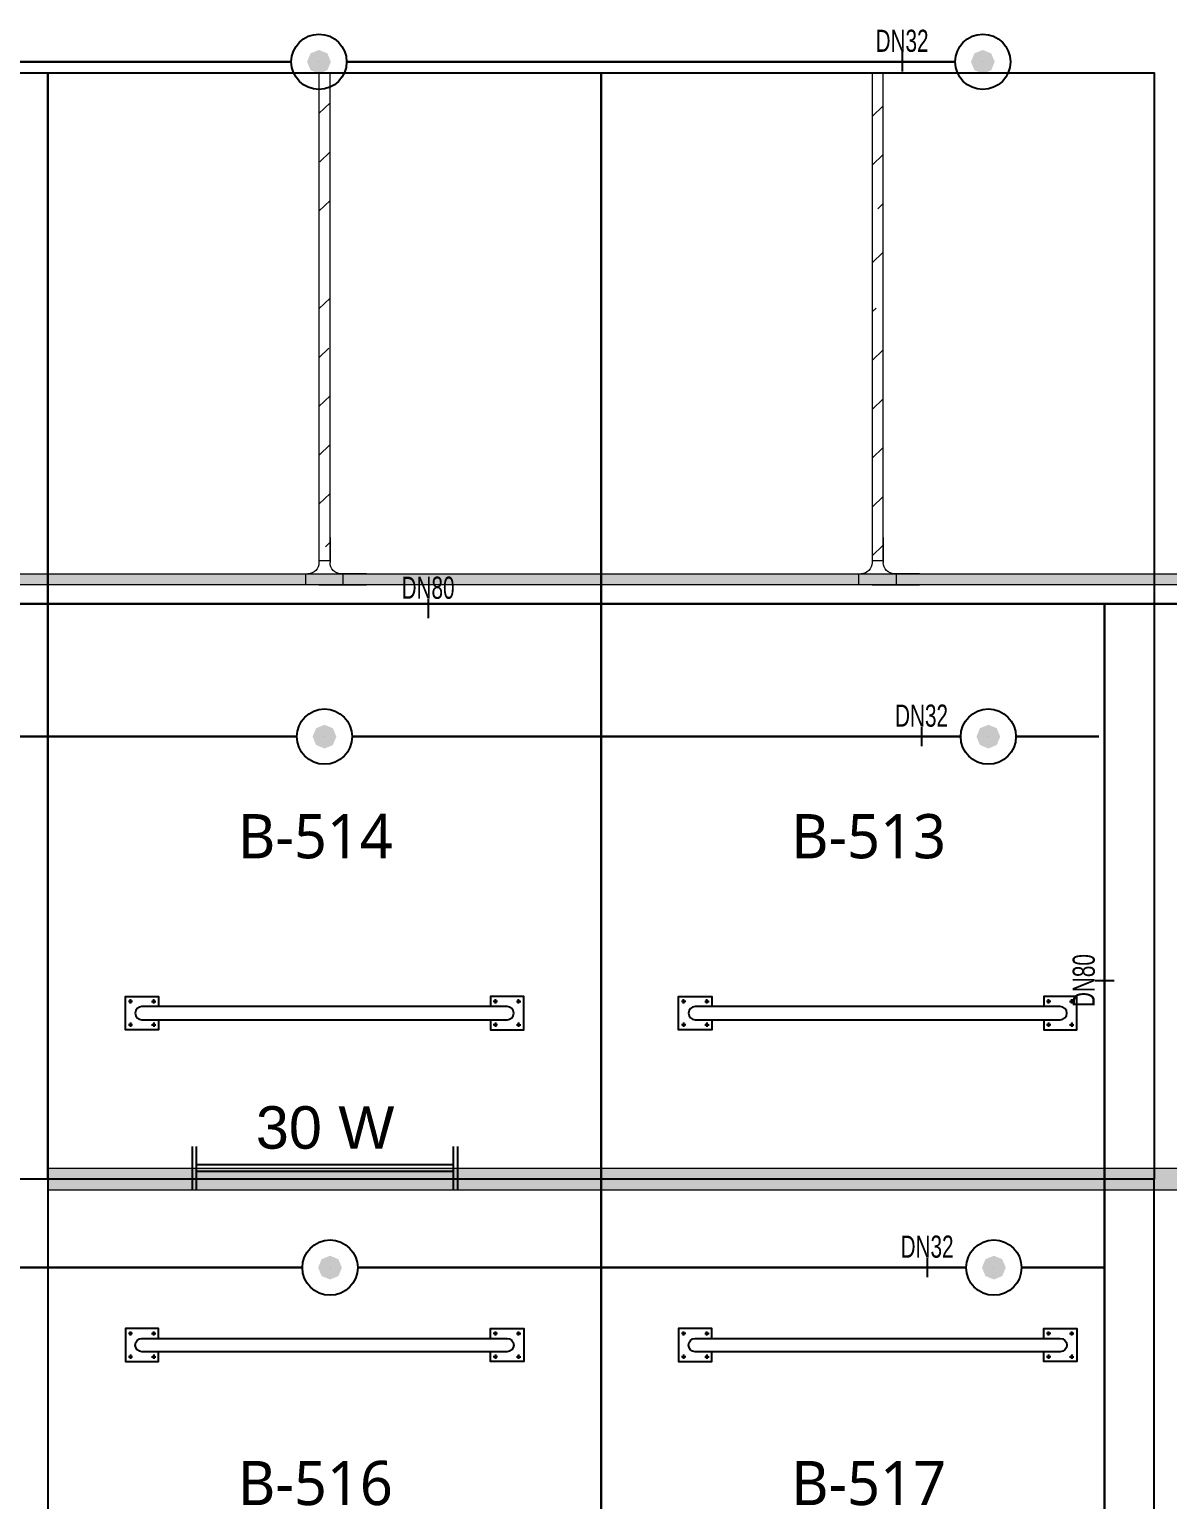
# Model space of a CAD drawing. Header units: millimetres. Extents: x -379292 to 1221486, y 92049 to 447512.
# Drawn here: x -223288 to -218145, y 163370 to 170015 of the extents above; entities that cross this region are included whole.
import ezdxf
from ezdxf.enums import TextEntityAlignment as Align

# ---------------------------------------------------------------- set-up
doc = ezdxf.new("R2010")
doc.units = ezdxf.units.MM
for name, color, linetype in [('-M-YNGN-BORUID', 7, 'Continuous'), ('-M-YNGN-BORUUZUN', 7, 'Continuous'), ('-M-YNGN-BORUYUK', 7, 'Continuous'), ('-M-YNGN-SPR-YUK', 7, 'Continuous'), ('-M-YNGN-ZON3-CAP-', 7, 'Continuous'), ('-M-YNGN-ZON3-SPR-', 7, 'Continuous'), ('-M-YNGN-ZON5-CAP-', 7, 'Continuous'), ('-M-YNGN-ZON5-SPR-', 7, 'Continuous'), ('08_LAMP', 4, 'Continuous'), ('202-A-Y-MahalAd', 141, 'Continuous')]:
    doc.layers.add(name, color=color, linetype=linetype)
doc.layers.add('-M-YNGN-SPR-CAPCIZGI', color=188, linetype='Continuous', plot=False)
for name, color, linetype, lineweight in [('-M-YNGN-ZON3', 6, 'SP', 30), ('-M-YNGN-ZON5', 11, 'SP', 30), ('E_CT_AYDINLATMA', 3, 'Continuous', 9), ('E_CT_KIRMIZI', 1, 'Continuous', 9)]:
    doc.layers.add(name, color=color, linetype=linetype, lineweight=lineweight)
doc.styles.add('CIZGI', font='tahoma.ttf', dxfattribs={"width": 0.8, "oblique": 20})
doc.styles.add('HCAD', font='HCAD.SHX', dxfattribs={"width": 0.8, "height": 0.2})
doc.styles.add('PIPESIZE', font='hcad.shx', dxfattribs={"width": 0.8})
doc.styles.add('SPR-NOT', font='romans.shx')
doc.styles.get("Standard").update_dxf_attribs({"font": 'segoeuil.ttf'})
doc.styles.add('YAZI-2', font='arial.ttf', dxfattribs={"height": 2})
doc.linetypes.add('SP', pattern='A,2,-0.1,["SP",CIZGI,S=0.14,R=0.2,X=0,Y=-0.07],-0.255', length=2.355)

# ---------------------------------------------------------------- blocks, each defined once
blk = doc.blocks.new('202_Vida')
at = {"color": 0, "linetype": 'ByBlock', "ltscale": 0.2}
for points in [[(0.96, 0), (-0.96, 0)], [(0, 0.96), (0, -0.96)]]:
    blk.add_lwpolyline(points, dxfattribs=at)
at = {"color": 0, "linetype": 'ByBlock'}
for radius in [0.42, 0.23, 0.155]:
    blk.add_circle((0, 0), radius, dxfattribs=at)
blk = doc.blocks.new('202_Stoper')
at = {"color": 0, "linetype": 'ByBlock'}
for points in [[(-750, -30), (-750, -75), (-900, -75), (-900, 75), (-750, 75), (-750, 30)], [(750, -30), (750, -75), (900, -75), (900, 75), (750, 75), (750, 30)]]:
    blk.add_lwpolyline(points, dxfattribs=at)
blk.add_lwpolyline([(825, -30, 1), (825, 30), (-825, 30, 1), (-825, -30)], format="xyb", close=True, dxfattribs=at)
at = {"color": 0, "linetype": 'ByBlock', "yscale": 10, "zscale": 10, "rotation": 180}
for p, xscale in [((-877, 53), -10), ((-772, 53), 10), ((772, 53), -10), ((877, 53), 10)]:
    blk.add_blockref('202_Vida', p, dxfattribs=dict(at, xscale=xscale))
at = {"color": 0, "linetype": 'ByBlock', "yscale": 10, "zscale": 10}
for p, xscale in [((-877, -52), 10), ((-772, -52), -10), ((772, -52), 10), ((877, -52), -10)]:
    blk.add_blockref('202_Vida', p, dxfattribs=dict(at, xscale=xscale))
blk = doc.blocks.new('202_Mahalblok')
at = {"color": 0, "linetype": 'ByBlock', "flags": 128}
blk.add_lwpolyline([(0, 0), (0, 5000), (2500, 5000), (2500, 0)], close=True, dxfattribs=at)
at = {"color": 252}
blk.add_blockref('202_Stoper', (1250, 750), dxfattribs=at)
at = {"color": 0, "linetype": 'ByBlock', "ltscale": 25}
blk.add_attdef('MAHALNO', text='', height=200, dxfattribs=at).set_placement((1208.7, 1390), align=Align.BOTTOM_CENTER)
blk = doc.blocks.new('OtoParkBodrumKatMimari')
at = {"layer": '202-A-Y-MahalAd', "color": 8, "ltscale": 25}
for p, values in [((20650, 64000), {'MAHALNO': 'B-515'}), ((23150, 64000), {'MAHALNO': 'B-514'}), ((25650, 64000), {'MAHALNO': 'B-513'})]:
    blk.add_blockref('202_Mahalblok', p, dxfattribs=at).add_auto_attribs(values)
ref = blk.add_blockref('202_Mahalblok', (23150, 64000), dxfattribs=dict(at, xscale=-1, rotation=180))
ref.add_attrib('MAHALNO', 'B-516', dxfattribs={"layer": '0', "color": 0, "linetype": 'ByBlock', "ltscale": 25, "height": 200}).set_placement((24358.7, 62466.6), align=Align.BOTTOM_CENTER)
ref = blk.add_blockref('202_Mahalblok', (25650, 64000), dxfattribs=dict(at, xscale=-1, rotation=180))
ref.add_attrib('MAHALNO', 'B-517', dxfattribs={"layer": '0', "color": 0, "linetype": 'ByBlock', "ltscale": 25, "height": 200}).set_placement((26858.7, 62466.6), align=Align.BOTTOM_CENTER)
blk = doc.blocks.new('SP-C-UP-12')
at = {"ltscale": 10}
blk.add_line((0, 0), (0, 0), dxfattribs=at)
at = {"color": 1, "linetype": 'Continuous'}
blk.add_circle((0, 0), 12.5, dxfattribs=at)
at = {"ltscale": 10}
for points in [[(-5.37, 0), (-3.8, 3.8), (-3.8, -3.8), (0, 5.37)], [(-3.8, -3.8), (0, 5.37), (0, -5.37), (3.8, 3.8)], [(0, -5.37), (3.8, 3.8), (3.8, -3.8), (5.37, 0)]]:
    blk.add_solid(points, dxfattribs=at)
at = {"layer": '-M-YNGN-SPR-YUK', "style": 'SPR-NOT', "width": 0.5, "flags": 9}
for tag, p in [('YUK', (0, 17.77)), ('CAP', (0, 14.42)), ('TIP', (0.2, 10.78))]:
    blk.add_attdef(tag, text='', height=2.5, dxfattribs=at).set_placement(p, align=Align.MIDDLE_CENTER)
blk = doc.blocks.new('SPRKL100')
at = {"layer": '-M-YNGN-SPR-CAPCIZGI'}
blk.add_line((0, 0.431), (0, -0.431), dxfattribs=at)
at = {"layer": '-M-YNGN-BORUID', "color": 0, "style": 'HCAD', "width": 0.8, "flags": 1}
blk.add_attdef('DIC', text='', height=0.4, dxfattribs=at).set_placement((0, -1.693), align=Align.CENTER)
at = {"layer": '-M-YNGN-BORUUZUN', "color": 0, "style": 'HCAD', "width": 0.7}
blk.add_attdef('BOY', text='', height=0.8, dxfattribs=at).set_placement((0, -1.08), align=Align.CENTER)
at = {"layer": '-M-YNGN-BORUYUK', "color": 6, "style": 'PIPESIZE', "width": 0.8}
blk.add_attdef('YUK', text='', height=0.5, dxfattribs=at).set_placement((0, 1.866), align=Align.CENTER)
at = {"color": 0, "style": 'PIPESIZE', "width": 0.7}
blk.add_attdef('CAP', text='', height=1, dxfattribs=at).set_placement((0, 0.45), align=Align.CENTER)
blk = doc.blocks.new('A$C69E75EAE')
at = {"layer": '-M-YNGN-ZON3', "ltscale": 500}
for p, q in [((1247.34, -7817.22), (1522.34, -7817.22)), ((1547.34, -7817.22), (1822.34, -7817.22))]:
    blk.add_line(p, q, dxfattribs=at)
at = {"layer": '-M-YNGN-ZON3-CAP-'}
ref = blk.add_blockref('SPRKL100', (1798.34, -7817.22), dxfattribs=dict(at, xscale=10, yscale=10, zscale=10, rotation=359.9999997800978))
ref.add_attrib('CAP', 'DN32', dxfattribs={"layer": '0', "color": 0, "height": 10, "rotation": 360, "style": 'PIPESIZE', "width": 0.7}).set_placement((1798.34, -7812.72), align=Align.CENTER)
at = {"layer": '-M-YNGN-ZON3-SPR-'}
for p in [(1534.84, -7817.22), (1834.84, -7817.22)]:
    blk.add_blockref('SP-C-UP-12', p, dxfattribs=at)
blk = doc.blocks.new('A$C69E8C7F8')
at = {"layer": '-M-YNGN-ZON5', "ltscale": 500}
for p, q in [((-7863.81, 6569.36), (-2056.31, 6569.36)), ((-6253.81, 5236.86), (-6253.81, 6569.36)), ((-6893.81, 6509.36), (-6618.81, 6509.36)), ((-6593.81, 6509.36), (-6318.81, 6509.36)), ((-6256.31, 6509.36), (-6293.81, 6509.36)), ((-6891.31, 6269.36), (-6616.31, 6269.36)), ((-6591.31, 6269.36), (-6316.31, 6269.36)), ((-6253.81, 6269.36), (-6291.31, 6269.36))]:
    blk.add_line(p, q, dxfattribs=at)
at = {"layer": '-M-YNGN-ZON5-CAP-'}
ref = blk.add_blockref('SPRKL100', (-6559.51, 6567.16), dxfattribs=dict(at, xscale=10, yscale=10, zscale=10))
ref.add_attrib('CAP', 'DN80', dxfattribs={"layer": '0', "color": 0, "height": 10, "style": 'PIPESIZE', "width": 0.7}).set_placement((-6559.51, 6571.66), align=Align.CENTER)
ref = blk.add_blockref('SPRKL100', (-6336.5, 6509.36), dxfattribs=dict(at, xscale=10, yscale=10, zscale=10))
ref.add_attrib('CAP', 'DN32', dxfattribs={"layer": '0', "color": 0, "height": 10, "style": 'PIPESIZE', "width": 0.7}).set_placement((-6336.5, 6513.86), align=Align.CENTER)
ref = blk.add_blockref('SPRKL100', (-6253.71, 6399.1), dxfattribs=dict(at, xscale=10.00000000000001, yscale=10.00000000000001, zscale=10.00000000000001, rotation=90))
ref.add_attrib('CAP', 'DN80', dxfattribs={"layer": '0', "color": 0, "height": 10, "rotation": 90, "style": 'PIPESIZE', "width": 0.7}).set_placement((-6258.21, 6399.1), align=Align.CENTER)
ref = blk.add_blockref('SPRKL100', (-6334, 6269.36), dxfattribs=dict(at, xscale=10, yscale=10, zscale=10))
ref.add_attrib('CAP', 'DN32', dxfattribs={"layer": '0', "color": 0, "height": 10, "style": 'PIPESIZE', "width": 0.7}).set_placement((-6334, 6273.86), align=Align.CENTER)
at = {"layer": '-M-YNGN-ZON5-SPR-', "ltscale": 25}
for p in [(-6606.31, 6509.36), (-6306.31, 6509.36), (-6603.81, 6269.36), (-6303.81, 6269.36)]:
    blk.add_blockref('SP-C-UP-12', p, dxfattribs=at)
blk = doc.blocks.new('*U596')
h = blk.add_hatch()
h.set_pattern_fill('ANSI33', color=0, scale=50, angle=1, style=0)
h.paths.add_polyline_path([(-8987, 100), (44319.8, 100), (44319.8, 0), (-8987, 0)])
at = {"color": 0}
blk.add_lwpolyline([(-8987, 100), (44319.8, 100), (44319.8, 0), (-8987, 0)], close=True, dxfattribs=at)
at = {"ltscale": 25, "flags": 1}
for tag, p in [('YUKSEKLIK', (-228.6, -148.7)), ('KALINLIK', (-228.6, -213.3))]:
    blk.add_attdef(tag, p, '', height=50, dxfattribs=at)
blk = doc.blocks.new('*U734')
h = blk.add_hatch()
h.set_pattern_fill('ANSI33', color=0, scale=50, angle=1, style=0)
h.paths.add_polyline_path([(-53157.2, 50), (312.8, 50), (312.8, 0), (-53157.2, 0)])
at = {"color": 0}
blk.add_lwpolyline([(-53157.2, 50), (312.8, 50), (312.8, 0), (-53157.2, 0)], close=True, dxfattribs=at)
at = {"ltscale": 25, "flags": 1}
for tag, p in [('YUKSEKLIK', (-228.6, -148.7)), ('KALINLIK', (-228.6, -213.3))]:
    blk.add_attdef(tag, p, '', height=50, dxfattribs=at)
blk = doc.blocks.new('40 W SIVA ÜSTÜ ETANJ LED 50')
at = {"layer": '08_LAMP'}
for p, q in [((-625, -100), (-625, 100)), ((-605, -100), (-605, 100)), ((605, -100), (605, 100)), ((625, -100), (625, 100)), ((-605, 15), (605, 15)), ((-605, -15), (605, -15))]:
    blk.add_line(p, q, dxfattribs=at)
at = {"layer": '08_LAMP', "color": 2, "style": 'YAZI-2'}
blk.add_text('30 W', height=200, dxfattribs=at).set_placement((0, 90), align=Align.CENTER)
blk = doc.blocks.new('*U1031')
h = blk.add_hatch()
h.set_pattern_fill('ANSI33', color=0, scale=50, angle=1, style=0)
h.paths.add_polyline_path([(-2092.9, 50), (110.8, 50), (110.8, 0), (-2092.9, 0)])
at = {"color": 0}
blk.add_lwpolyline([(-2092.9, 50), (110.8, 50), (110.8, 0), (-2092.9, 0)], close=True, dxfattribs=at)
at = {"ltscale": 25, "flags": 1}
for tag, p in [('YUKSEKLIK', (-228.6, -148.7)), ('KALINLIK', (-228.6, -213.3))]:
    blk.add_attdef(tag, p, '', height=50, dxfattribs=at)
blk = doc.blocks.new('*U1012')
at = {"color": 0}
for p, q in [((214, 214), (-164, 214)), ((-60, 214), (-60, 164)), ((0, 214), (214, 214)), ((110, 214), (110, 164)), ((-164, 164), (-50, 164)), ((214, 164), (100, 164)), ((0, 0), (0, 114)), ((0, 104), (50, 104)), ((50, 0), (50, 114))]:
    blk.add_line(p, q, dxfattribs=at)
for centre, start, end in [((-50, 114), 0, 90), ((100, 114), 90, 180)]:
    blk.add_arc(centre, 50, start, end, dxfattribs=at)

msp = doc.modelspace()

# ---------------------------------------------------------------- block references
at = {"color": 8}
msp.add_blockref('OtoParkBodrumKatMimari', (-246354.8, 100818.8), dxfattribs=at)

# ---------------------------------------------------------------- next in the draw order: block references
at = {"layer": '-M-YNGN-ZON3', "ltscale": 25, "xscale": 10, "yscale": 10, "zscale": 10}
msp.add_blockref('A$C69E75EAE', (-237328.2, 248041), dxfattribs=at)
at = {"layer": '-M-YNGN-ZON5', "ltscale": 25, "xscale": 10, "yscale": 10, "zscale": 10}
msp.add_blockref('A$C69E8C7F8', (-155891.8, 101725.1), dxfattribs=at)
at = {"layer": '08_LAMP', "xscale": 0.96, "yscale": 0.96, "zscale": 0.96}
msp.add_blockref('40 W SIVA ÜSTÜ ETANJ LED 50', (-221952.1, 164869.8), dxfattribs=at)
at = {"layer": 'E_CT_AYDINLATMA', "rotation": 180}
msp.add_blockref('*U596', (-178885, 164868.8), dxfattribs=at)
at = {"layer": 'E_CT_KIRMIZI', "color": 1, "xscale": -1, "rotation": 89.9999999999999}
for p in [(-221929.8, 167725.8), (-219429.8, 167725.8)]:
    msp.add_blockref('*U1031', p, dxfattribs=at)
at = {"layer": 'E_CT_KIRMIZI', "color": 2, "xscale": -1, "rotation": 180}
for p in [(-221979.8, 167719.1), (-219479.8, 167719.1)]:
    msp.add_blockref('*U1012', p, dxfattribs=at)
at = {"layer": 'E_CT_KIRMIZI', "color": 1, "rotation": 180}
msp.add_blockref('*U734', (-229710.5, 167555.1), dxfattribs=at)

doc.saveas('drawing.dxf')
